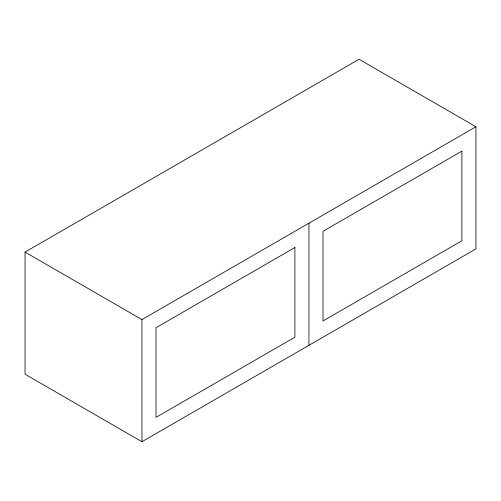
<?xml version="1.0" encoding="UTF-8"?>
<svg xmlns="http://www.w3.org/2000/svg" width="501" height="501" viewBox="0 0 501 501"><rect width="100%" height="100%" fill="white"/><g stroke="black" fill="none" stroke-linecap="round" stroke-linejoin="round"><path stroke-width="0.75" d="M25.05 252.103L359.048 59.275L475.95 126.766L475.95 248.897L141.952 441.725L25.05 374.234L25.05 252.103L141.952 319.6L475.95 126.766M308.948 223.183L308.948 345.308M141.952 319.6L141.952 441.725M294.895 247.525L156.005 327.71L156.005 417.383L294.895 337.192L294.895 247.525M461.891 151.114L323.007 231.299L323.007 320.966L461.891 240.781L461.891 151.114"/></g></svg>
